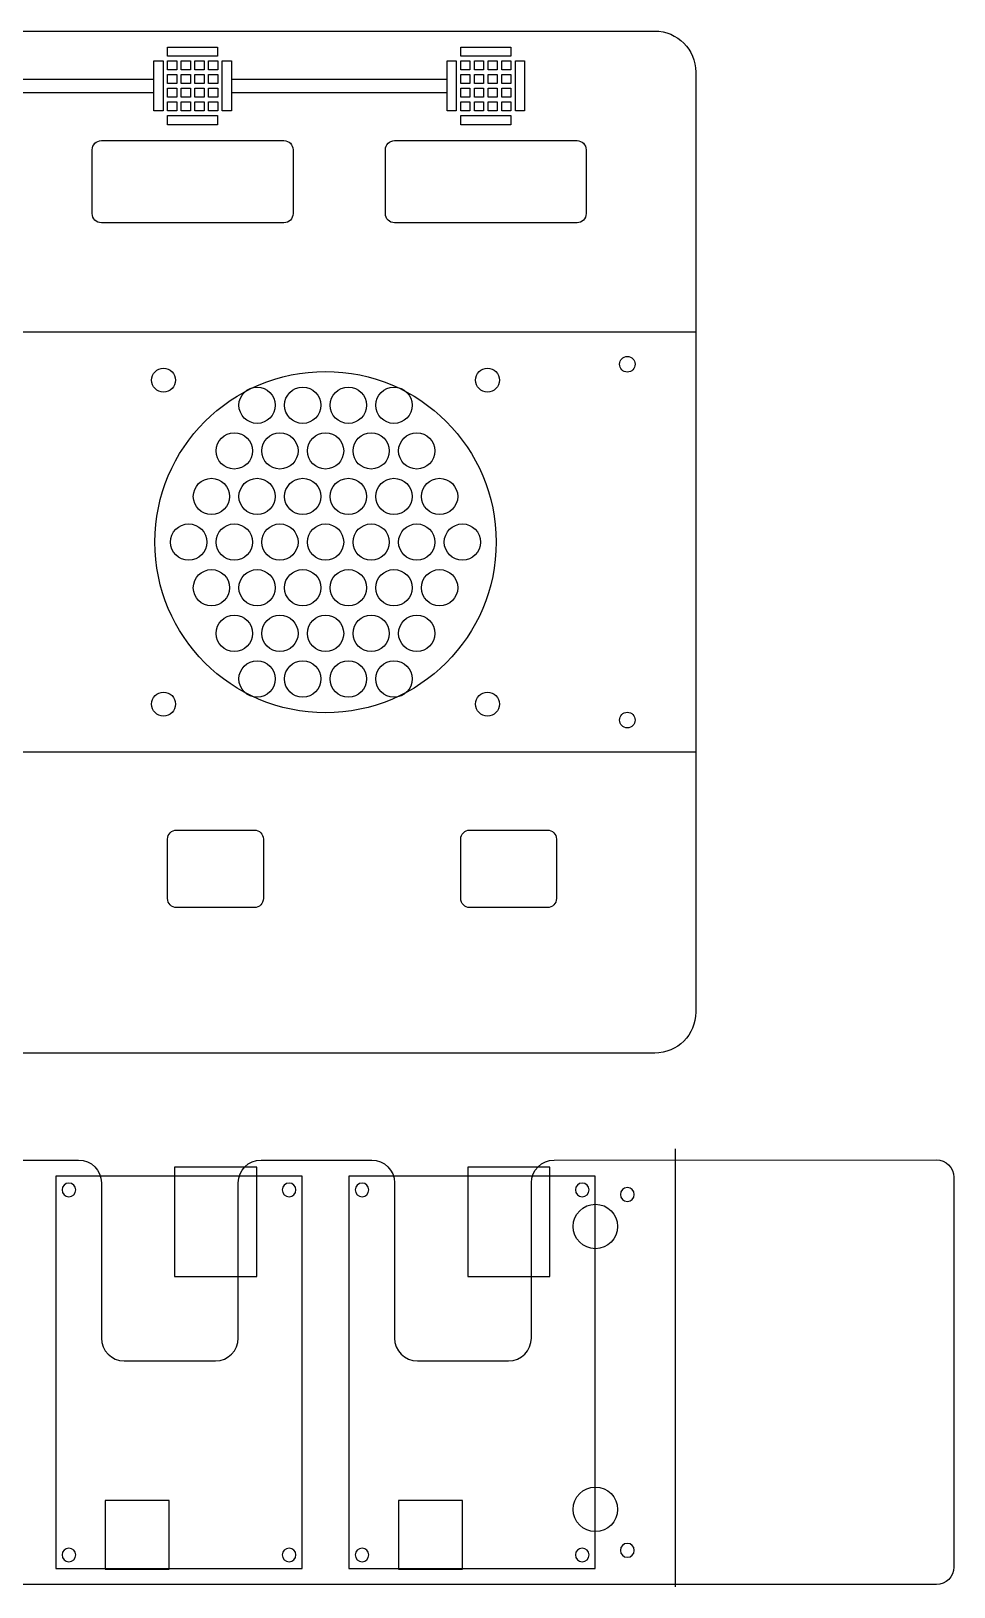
# Model space of a CAD drawing. Extents: x 17 to 501, y 24 to 378.
# Drawn here: x 299.2 to 501.4, y 37.4 to 378.4 of the extents above; entities that cross this region are included whole.
import ezdxf

# ---------------------------------------------------------------- set-up
doc = ezdxf.new("R2010")
doc.units = 0
doc.layers.add('Layer_1', color=7, linetype='CONTINUOUS')

msp = doc.modelspace()

# ---------------------------------------------------------------- linework, layer by layer
at = {"layer": 'Layer_1', "color": 7}
for p, q in [((132.85264, 378.35772), (435.852655, 378.35772)), ((444.852665, 369.35771), (444.852665, 163.357727)), ((312.577819, 338.349051), (312.577819, 352.349051)), ((314.577815, 354.349047), (354.577819, 354.349047)), ((314.577815, 354.349047), (314.577815, 354.349047)), ((356.577815, 352.349051), (356.577815, 338.349051)), ((376.827627, 338.349051), (376.827627, 352.349051)), ((378.827623, 354.349047), (418.827599, 354.349047)), ((378.827623, 354.349047), (378.827623, 354.349047)), ((420.827595, 352.349051), (420.827595, 338.349051)), ((354.577819, 336.349055), (314.577815, 336.349055)), ((418.827599, 336.349055), (378.827623, 336.349055)), ((431.560111, 305.347508), (431.560111, 305.347508)), ((330.826392, 301.857464), (330.826392, 301.857464)), ((401.835027, 301.857464), (401.835027, 301.857464)), ((352.682542, 296.357461), (352.682542, 296.357461)), ((362.682522, 296.357461), (362.682522, 296.357461)), ((372.682502, 296.357461), (372.682502, 296.357461)), ((382.682482, 296.357461), (382.682482, 296.357461)), ((347.682552, 286.357481), (347.682552, 286.357481)), ((357.682532, 286.357481), (357.682532, 286.357481)), ((367.682512, 286.357481), (367.682512, 286.357481)), ((377.682492, 286.357481), (377.682492, 286.357481)), ((387.682472, 286.357481), (387.682472, 286.357481)), ((342.682562, 276.357501), (342.682562, 276.357501)), ((352.682542, 276.357501), (352.682542, 276.357501)), ((362.682522, 276.357501), (362.682522, 276.357501)), ((372.682502, 276.357501), (372.682502, 276.357501)), ((382.682482, 276.357501), (382.682482, 276.357501)), ((392.682462, 276.357501), (392.682462, 276.357501)), ((337.682572, 266.357521), (337.682572, 266.357521)), ((347.682552, 266.357521), (347.682552, 266.357521)), ((357.682532, 266.357521), (357.682532, 266.357521)), ((367.682498, 266.357521), (367.682498, 266.357521)), ((377.682492, 266.357521), (377.682492, 266.357521)), ((387.682472, 266.357521), (387.682472, 266.357521)), ((397.682452, 266.357521), (397.682452, 266.357521)), ((342.682562, 256.357541), (342.682562, 256.357541)), ((352.682542, 256.357541), (352.682542, 256.357541)), ((362.682522, 256.357541), (362.682522, 256.357541)), ((372.682502, 256.357541), (372.682502, 256.357541)), ((382.682482, 256.357541), (382.682482, 256.357541)), ((392.682462, 256.357541), (392.682462, 256.357541)), ((347.682552, 246.357561), (347.682552, 246.357561)), ((357.682532, 246.357561), (357.682532, 246.357561)), ((367.682512, 246.357561), (367.682512, 246.357561)), ((377.682492, 246.357561), (377.682492, 246.357561)), ((387.682472, 246.357561), (387.682472, 246.357561)), ((352.682542, 236.357581), (352.682542, 236.357581)), ((362.682522, 236.357581), (362.682522, 236.357581)), ((372.682502, 236.357581), (372.682502, 236.357581)), ((382.682482, 236.357581), (382.682482, 236.357581)), ((330.826392, 230.857577), (330.826392, 230.857577)), ((401.826278, 230.857577), (401.826278, 230.857577)), ((431.560111, 227.347664), (431.560111, 227.347664)), ((329.07811, 188.25602), (329.07811, 201.256022)), ((331.078106, 203.256018), (348.0781, 203.256018)), ((331.078106, 203.256018), (331.078106, 203.256018)), ((350.078125, 201.256022), (350.078125, 188.25602)), ((393.327749, 188.25602), (393.327749, 201.256022)), ((395.327745, 203.256018), (412.327739, 203.256018)), ((395.327745, 203.256018), (395.327745, 203.256018)), ((414.327763, 201.256022), (414.327763, 188.25602)), ((348.0781, 186.256024), (331.078106, 186.256024)), ((412.327739, 186.256024), (395.327745, 186.256024)), ((435.852655, 154.357716), (132.85264, 154.357716)), ((285.328924, 130.910525), (309.574833, 130.910525)), ((349.578591, 130.910525), (373.824472, 130.910525)), ((413.828258, 130.910525), (497.550242, 130.982887)), ((501.386546, 127.146612), (501.422726, 41.708237)), ((501.386546, 127.146612), (501.386546, 127.146612)), ((314.574823, 125.910507), (314.574823, 91.906144)), ((344.578573, 91.906144), (344.578573, 125.910507)), ((378.824462, 125.910507), (378.824462, 91.906144)), ((408.82824, 91.906144), (408.82824, 125.910507)), ((431.369047, 123.36791), (431.369047, 123.36791)), ((319.575462, 86.914366), (339.577962, 86.914366)), ((383.825101, 86.914366), (403.827601, 86.914366)), ((431.369047, 45.368066), (431.369047, 45.368066)), ((497.586423, 37.871905), (71.118733, 37.835724))]:
    msp.add_line(p, q, dxfattribs=at)
at = {"layer": 'Layer_1', "color": 1}
for p, q in [((326.076225, 371.833899), (328.079342, 371.833899)), ((326.076225, 360.872899), (326.076225, 371.833899)), ((328.079342, 371.833899), (328.079342, 360.872899)), ((329.076219, 371.833899), (331.07937, 371.833899)), ((329.076219, 369.872848), (329.076219, 371.833899)), ((329.09716, 372.85179), (329.09716, 374.854907)), ((329.09716, 374.854907), (340.05816, 374.854907)), ((340.05816, 372.85179), (329.09716, 372.85179)), ((331.07937, 371.833899), (331.07937, 369.872848)), ((332.076072, 371.833899), (334.079223, 371.833899)), ((332.076072, 369.872848), (332.076072, 371.833899)), ((334.079223, 371.833899), (334.079223, 369.872848)), ((335.076066, 371.833899), (337.079217, 371.833899)), ((335.076066, 369.872848), (335.076066, 371.833899)), ((337.079217, 371.833899), (337.079217, 369.872848)), ((338.07606, 371.833899), (340.079211, 371.833899)), ((338.07606, 369.872848), (338.07606, 371.833899)), ((340.05816, 374.854907), (340.05816, 372.85179)), ((340.079211, 371.833899), (340.079211, 369.872848)), ((341.076308, 371.833899), (343.079425, 371.833899)), ((341.076308, 360.872899), (341.076308, 371.833899)), ((343.079425, 371.833899), (343.079425, 360.872899)), ((390.326019, 371.833899), (392.329136, 371.833899)), ((390.326019, 360.872899), (390.326019, 371.833899)), ((392.329136, 371.833899), (392.329136, 360.872899)), ((393.326013, 371.833899), (395.329164, 371.833899)), ((393.326013, 369.872848), (393.326013, 371.833899)), ((393.346954, 372.85179), (393.346954, 374.854907)), ((393.346954, 374.854907), (404.307954, 374.854907)), ((404.307954, 372.85179), (393.346954, 372.85179)), ((395.329164, 371.833899), (395.329164, 369.872848)), ((396.325866, 371.833899), (398.329017, 371.833899)), ((396.325866, 369.872848), (396.325866, 371.833899)), ((398.329017, 371.833899), (398.329017, 369.872848)), ((399.32586, 371.833899), (401.329011, 371.833899)), ((399.32586, 369.872848), (399.32586, 371.833899)), ((401.329011, 371.833899), (401.329011, 369.872848)), ((402.325854, 371.833899), (404.329005, 371.833899)), ((402.325854, 369.872848), (402.325854, 371.833899)), ((404.307954, 374.854907), (404.307954, 372.85179)), ((404.329005, 371.833899), (404.329005, 369.872848)), ((405.326102, 371.833899), (407.329219, 371.833899)), ((405.326102, 360.872899), (405.326102, 371.833899)), ((407.329219, 371.833899), (407.329219, 360.872899)), ((329.076078, 368.833905), (331.079229, 368.833905)), ((329.076078, 366.872854), (329.076078, 368.833905)), ((331.07937, 369.872848), (329.076219, 369.872848)), ((331.079229, 368.833905), (331.079229, 366.872854)), ((334.079223, 369.872848), (332.076072, 369.872848)), ((332.076072, 368.833905), (334.079223, 368.833905)), ((332.076072, 366.872854), (332.076072, 368.833905)), ((334.079223, 368.833905), (334.079223, 366.872854)), ((337.079217, 369.872848), (335.076066, 369.872848)), ((335.076066, 368.833905), (337.079217, 368.833905)), ((335.076066, 366.872854), (335.076066, 368.833905)), ((337.079217, 368.833905), (337.079217, 366.872854)), ((340.079211, 369.872848), (338.07606, 369.872848)), ((338.07606, 368.833905), (340.079211, 368.833905)), ((338.07606, 366.872854), (338.07606, 368.833905)), ((340.079211, 368.833905), (340.079211, 366.872854)), ((393.325872, 368.833905), (395.329023, 368.833905)), ((393.325872, 366.872854), (393.325872, 368.833905)), ((395.329164, 369.872848), (393.326013, 369.872848)), ((395.329023, 368.833905), (395.329023, 366.872854)), ((398.329017, 369.872848), (396.325866, 369.872848)), ((396.325866, 368.833905), (398.329017, 368.833905)), ((396.325866, 366.872854), (396.325866, 368.833905)), ((398.329017, 368.833905), (398.329017, 366.872854)), ((401.329011, 369.872848), (399.32586, 369.872848)), ((399.32586, 368.833905), (401.329011, 368.833905)), ((399.32586, 366.872854), (399.32586, 368.833905)), ((401.329011, 368.833905), (401.329011, 366.872854)), ((404.329005, 369.872848), (402.325854, 369.872848)), ((402.325854, 368.833905), (404.329005, 368.833905)), ((402.325854, 366.872854), (402.325854, 368.833905)), ((404.329005, 368.833905), (404.329005, 366.872854)), ((278.835217, 367.841104), (326.070637, 367.841104)), ((326.070637, 364.865522), (278.835217, 364.865522)), ((331.079229, 366.872854), (329.076078, 366.872854)), ((329.076078, 365.833911), (331.079229, 365.833911)), ((329.076078, 363.87286), (329.076078, 365.833911)), ((331.079229, 365.833911), (331.079229, 363.87286)), ((334.079223, 366.872854), (332.076072, 366.872854)), ((332.076072, 365.833911), (334.079223, 365.833911)), ((332.076072, 363.87286), (332.076072, 365.833911)), ((334.079223, 365.833911), (334.079223, 363.87286)), ((337.079217, 366.872854), (335.076066, 366.872854)), ((335.076066, 365.833911), (337.079217, 365.833911)), ((335.076066, 363.87286), (335.076066, 365.833911)), ((337.079217, 365.833911), (337.079217, 363.87286)), ((340.079211, 366.872854), (338.07606, 366.872854)), ((338.07606, 365.833911), (340.079211, 365.833911)), ((338.07606, 363.87286), (338.07606, 365.833911)), ((340.079211, 365.833911), (340.079211, 363.87286)), ((343.084997, 367.841104), (390.320417, 367.841104)), ((390.320417, 364.865522), (343.084997, 364.865522)), ((395.329023, 366.872854), (393.325872, 366.872854)), ((393.325872, 365.833911), (395.329023, 365.833911)), ((393.325872, 363.87286), (393.325872, 365.833911)), ((395.329023, 365.833911), (395.329023, 363.87286)), ((398.329017, 366.872854), (396.325866, 366.872854)), ((396.325866, 365.833911), (398.329017, 365.833911)), ((396.325866, 363.87286), (396.325866, 365.833911)), ((398.329017, 365.833911), (398.329017, 363.87286)), ((401.329011, 366.872854), (399.32586, 366.872854)), ((399.32586, 365.833911), (401.329011, 365.833911)), ((399.32586, 363.87286), (399.32586, 365.833911)), ((401.329011, 365.833911), (401.329011, 363.87286)), ((404.329005, 366.872854), (402.325854, 366.872854)), ((402.325854, 365.833911), (404.329005, 365.833911)), ((402.325854, 363.87286), (402.325854, 365.833911)), ((404.329005, 365.833911), (404.329005, 363.87286)), ((331.079229, 363.87286), (329.076078, 363.87286)), ((329.076078, 362.833917), (331.079229, 362.833917)), ((329.076078, 360.872866), (329.076078, 362.833917)), ((331.079229, 362.833917), (331.079229, 360.872866)), ((334.079223, 363.87286), (332.076072, 363.87286)), ((332.076072, 362.833917), (334.079223, 362.833917)), ((332.076072, 360.872866), (332.076072, 362.833917)), ((334.079223, 362.833917), (334.079223, 360.872866)), ((337.079217, 363.87286), (335.076066, 363.87286)), ((335.076066, 362.833917), (337.079217, 362.833917)), ((335.076066, 360.872866), (335.076066, 362.833917)), ((337.079217, 362.833917), (337.079217, 360.872866)), ((340.079211, 363.87286), (338.07606, 363.87286)), ((338.07606, 362.833917), (340.079211, 362.833917)), ((338.07606, 360.872866), (338.07606, 362.833917)), ((340.079211, 362.833917), (340.079211, 360.872866)), ((395.329023, 363.87286), (393.325872, 363.87286)), ((393.325872, 362.833917), (395.329023, 362.833917)), ((393.325872, 360.872866), (393.325872, 362.833917)), ((395.329023, 362.833917), (395.329023, 360.872866)), ((398.329017, 363.87286), (396.325866, 363.87286)), ((396.325866, 362.833917), (398.329017, 362.833917)), ((396.325866, 360.872866), (396.325866, 362.833917)), ((398.329017, 362.833917), (398.329017, 360.872866)), ((401.329011, 363.87286), (399.32586, 363.87286)), ((399.32586, 362.833917), (401.329011, 362.833917)), ((399.32586, 360.872866), (399.32586, 362.833917)), ((401.329011, 362.833917), (401.329011, 360.872866)), ((404.329005, 363.87286), (402.325854, 363.87286)), ((402.325854, 362.833917), (404.329005, 362.833917)), ((402.325854, 360.872866), (402.325854, 362.833917)), ((404.329005, 362.833917), (404.329005, 360.872866)), ((328.079342, 360.872899), (326.076225, 360.872899)), ((331.079229, 360.872866), (329.076078, 360.872866)), ((329.09716, 357.851848), (329.09716, 359.854965)), ((329.09716, 359.854965), (340.05816, 359.854965)), ((334.079223, 360.872866), (332.076072, 360.872866)), ((337.079217, 360.872866), (335.076066, 360.872866)), ((340.079211, 360.872866), (338.07606, 360.872866)), ((340.05816, 359.854965), (340.05816, 357.851848)), ((343.079425, 360.872899), (341.076308, 360.872899)), ((392.329136, 360.872899), (390.326019, 360.872899)), ((395.329023, 360.872866), (393.325872, 360.872866)), ((393.346954, 357.851848), (393.346954, 359.854965)), ((393.346954, 359.854965), (404.307954, 359.854965)), ((398.329017, 360.872866), (396.325866, 360.872866)), ((401.329011, 360.872866), (399.32586, 360.872866)), ((404.329005, 360.872866), (402.325854, 360.872866)), ((404.307954, 359.854965), (404.307954, 357.851848)), ((407.329219, 360.872899), (405.326102, 360.872899)), ((340.05816, 357.851848), (329.09716, 357.851848)), ((404.307954, 357.851848), (393.346954, 357.851848)), ((401.102435, 266.357521), (401.102435, 266.357521)), ((358.576372, 127.358137), (304.576678, 127.358137)), ((304.576678, 127.358137), (304.576678, 41.357971)), ((348.625216, 129.372865), (330.62545, 129.372865)), ((330.62545, 129.372865), (330.62545, 105.373026)), ((348.625216, 105.373026), (348.625216, 129.372865)), ((348.625216, 129.372865), (348.625216, 129.372865)), ((358.576372, 41.357971), (358.576372, 127.358137)), ((422.82618, 127.358137), (368.826486, 127.358137)), ((368.826486, 127.358137), (368.826486, 41.357971)), ((412.875024, 129.372865), (394.87523, 129.372865)), ((394.87523, 129.372865), (394.87523, 105.373026)), ((412.875024, 105.373026), (412.875024, 129.372865)), ((412.875024, 129.372865), (412.875024, 129.372865)), ((422.82618, 41.357971), (422.82618, 127.358137)), ((305.946358, 124.362348), (305.946358, 124.362348)), ((354.205963, 124.362348), (354.205963, 124.362348)), ((370.196138, 124.362348), (370.196138, 124.362348)), ((418.455743, 124.362348), (418.455743, 124.362348)), ((427.716865, 116.35799), (427.716865, 116.35799)), ((330.62545, 105.373026), (348.625216, 105.373026)), ((394.87523, 105.373026), (412.875024, 105.373026)), ((329.436222, 56.282587), (315.435883, 56.282587)), ((315.435883, 56.282587), (315.435883, 41.282476)), ((329.436222, 41.282476), (329.436222, 56.282587)), ((329.436222, 56.282587), (329.436222, 56.282587)), ((393.68603, 56.282587), (379.685691, 56.282587)), ((379.685691, 56.282587), (379.685691, 41.282476)), ((393.68603, 41.282476), (393.68603, 56.282587)), ((393.68603, 56.282587), (393.68603, 56.282587)), ((427.716865, 54.358114), (427.716865, 54.358114)), ((305.946358, 44.352433), (305.946358, 44.352433)), ((354.205963, 44.352433), (354.205963, 44.352433)), ((370.196138, 44.352433), (370.196138, 44.352433)), ((418.455743, 44.352433), (418.455743, 44.352433)), ((304.576678, 41.357971), (358.576372, 41.357971)), ((304.576678, 41.357971), (304.576678, 41.357971)), ((315.435883, 41.282476), (329.436222, 41.282476)), ((368.826486, 41.357971), (422.82618, 41.357971)), ((368.826486, 41.357971), (368.826486, 41.357971)), ((379.685691, 41.282476), (393.68603, 41.282476))]:
    msp.add_line(p, q, dxfattribs=at)
at = {"layer": 'Layer_1', "color": 3}
for p, q in [((444.852467, 312.350091), (123.844022, 312.350091)), ((123.844022, 220.365289), (444.852467, 220.365289)), ((440.35774, 133.353186), (440.35774, 37.362946))]:
    msp.add_line(p, q, dxfattribs=at)
at = {"layer": 'Layer_1', "color": 7}
for points in [[(435.852655, 378.35772), (440.838646, 378.35772), (444.852665, 374.34373), (444.852665, 369.35771)], [(312.577819, 352.349051), (312.577819, 353.457056), (313.46981, 354.349047), (314.577815, 354.349047)], [(354.577819, 354.349047), (355.685824, 354.349047), (356.577815, 353.457056), (356.577815, 352.349051)], [(376.827627, 352.349051), (376.827627, 353.457056), (377.719618, 354.349047), (378.827623, 354.349047)], [(418.827599, 354.349047), (419.935604, 354.349047), (420.827595, 353.457056), (420.827595, 352.349051)], [(314.577815, 336.349055), (313.46981, 336.349055), (312.577819, 337.241047), (312.577819, 338.349051)], [(356.577815, 338.349051), (356.577815, 337.241047), (355.685824, 336.349055), (354.577819, 336.349055)], [(378.827623, 336.349055), (377.719618, 336.349055), (376.827627, 337.241047), (376.827627, 338.349051)], [(420.827595, 338.349051), (420.827595, 337.241047), (419.935604, 336.349055), (418.827599, 336.349055)], [(428.14494, 305.347508), (428.14494, 306.290582), (428.90948, 307.055094), (429.852526, 307.055094)], [(429.852526, 307.055094), (430.795599, 307.055094), (431.560111, 306.290582), (431.560111, 305.347508)], [(325.579147, 301.857464), (325.579147, 303.306449), (326.753784, 304.481086), (328.20277, 304.481086)], [(328.20277, 304.481086), (329.651783, 304.481086), (330.826392, 303.306449), (330.826392, 301.857464)], [(396.570285, 301.857464), (396.570285, 303.311275), (397.748873, 304.489835), (399.202656, 304.489835)], [(399.202656, 304.489835), (400.656496, 304.489835), (401.835027, 303.311275), (401.835027, 301.857464)], [(429.852526, 303.639923), (428.90948, 303.639923), (428.14494, 304.404435), (428.14494, 305.347508)], [(431.560111, 305.347508), (431.560111, 304.404435), (430.795599, 303.639923), (429.852526, 303.639923)], [(328.20277, 299.233841), (326.753784, 299.233841), (325.579147, 300.408478), (325.579147, 301.857464)], [(330.826392, 301.857464), (330.826392, 300.408478), (329.651783, 299.233841), (328.20277, 299.233841)], [(344.722916, 296.357461), (344.722916, 298.555464), (346.504726, 300.337274), (348.702729, 300.337274)], [(348.702729, 300.337274), (350.900732, 300.337274), (352.682542, 298.555464), (352.682542, 296.357461)], [(354.722896, 296.357461), (354.722896, 298.555464), (356.504706, 300.337274), (358.702709, 300.337274)], [(358.702709, 300.337274), (360.900712, 300.337274), (362.682522, 298.555464), (362.682522, 296.357461)], [(364.722876, 296.357461), (364.722876, 298.555464), (366.504686, 300.337274), (368.702689, 300.337274)], [(368.702689, 300.337274), (370.900692, 300.337274), (372.682502, 298.555464), (372.682502, 296.357461)], [(374.722856, 296.357461), (374.722856, 298.555464), (376.504666, 300.337274), (378.702669, 300.337274)], [(378.702669, 300.337274), (380.900672, 300.337274), (382.682482, 298.555464), (382.682482, 296.357461)], [(399.202656, 299.225092), (397.748873, 299.225092), (396.570285, 300.403652), (396.570285, 301.857464)], [(401.835027, 301.857464), (401.835027, 300.403652), (400.656496, 299.225092), (399.202656, 299.225092)], [(348.702729, 292.377647), (346.504726, 292.377647), (344.722916, 294.159486), (344.722916, 296.357461)], [(352.682542, 296.357461), (352.682542, 294.159486), (350.900732, 292.377647), (348.702729, 292.377647)], [(358.702709, 292.377647), (356.504706, 292.377647), (354.722896, 294.159486), (354.722896, 296.357461)], [(362.682522, 296.357461), (362.682522, 294.159486), (360.900712, 292.377647), (358.702709, 292.377647)], [(368.702689, 292.377647), (366.504686, 292.377647), (364.722876, 294.159486), (364.722876, 296.357461)], [(372.682502, 296.357461), (372.682502, 294.159486), (370.900692, 292.377647), (368.702689, 292.377647)], [(378.702669, 292.377647), (376.504666, 292.377647), (374.722856, 294.159486), (374.722856, 296.357461)], [(382.682482, 296.357461), (382.682482, 294.159486), (380.900672, 292.377647), (378.702669, 292.377647)], [(339.722926, 286.357481), (339.722926, 288.555484), (341.504736, 290.337294), (343.702739, 290.337294)], [(343.702739, 290.337294), (345.900742, 290.337294), (347.682552, 288.555484), (347.682552, 286.357481)], [(349.722906, 286.357481), (349.722906, 288.555484), (351.504716, 290.337294), (353.702719, 290.337294)], [(353.702719, 290.337294), (355.900722, 290.337294), (357.682532, 288.555484), (357.682532, 286.357481)], [(359.722886, 286.357481), (359.722886, 288.555484), (361.504696, 290.337294), (363.702699, 290.337294)], [(363.702699, 290.337294), (365.900702, 290.337294), (367.682512, 288.555484), (367.682512, 286.357481)], [(369.722866, 286.357481), (369.722866, 288.555484), (371.504676, 290.337294), (373.702679, 290.337294)], [(373.702679, 290.337294), (375.900682, 290.337294), (377.682492, 288.555484), (377.682492, 286.357481)], [(379.722846, 286.357481), (379.722846, 288.555484), (381.504656, 290.337294), (383.702659, 290.337294)], [(383.702659, 290.337294), (385.900662, 290.337294), (387.682472, 288.555484), (387.682472, 286.357481)], [(343.702739, 282.377667), (341.504736, 282.377667), (339.722926, 284.159506), (339.722926, 286.357481)], [(347.682552, 286.357481), (347.682552, 284.159506), (345.900742, 282.377667), (343.702739, 282.377667)], [(353.702719, 282.377667), (351.504716, 282.377667), (349.722906, 284.159506), (349.722906, 286.357481)], [(357.682532, 286.357481), (357.682532, 284.159506), (355.900722, 282.377667), (353.702719, 282.377667)], [(363.702699, 282.377667), (361.504696, 282.377667), (359.722886, 284.159506), (359.722886, 286.357481)], [(367.682512, 286.357481), (367.682512, 284.159506), (365.900702, 282.377667), (363.702699, 282.377667)], [(373.702679, 282.377667), (371.504676, 282.377667), (369.722866, 284.159506), (369.722866, 286.357481)], [(377.682492, 286.357481), (377.682492, 284.159506), (375.900682, 282.377667), (373.702679, 282.377667)], [(383.702659, 282.377667), (381.504656, 282.377667), (379.722846, 284.159506), (379.722846, 286.357481)], [(387.682472, 286.357481), (387.682472, 284.159506), (385.900662, 282.377667), (383.702659, 282.377667)], [(334.722936, 276.357501), (334.722936, 278.555504), (336.504746, 280.337314), (338.702749, 280.337314)], [(338.702749, 280.337314), (340.900752, 280.337314), (342.682562, 278.555504), (342.682562, 276.357501)], [(344.722916, 276.357501), (344.722916, 278.555504), (346.504726, 280.337314), (348.702729, 280.337314)], [(348.702729, 280.337314), (350.900732, 280.337314), (352.682542, 278.555504), (352.682542, 276.357501)], [(354.722896, 276.357501), (354.722896, 278.555504), (356.504706, 280.337314), (358.702709, 280.337314)], [(358.702709, 280.337314), (360.900712, 280.337314), (362.682522, 278.555504), (362.682522, 276.357501)], [(364.722876, 276.357501), (364.722876, 278.555504), (366.504686, 280.337314), (368.702689, 280.337314)], [(368.702689, 280.337314), (370.900692, 280.337314), (372.682502, 278.555504), (372.682502, 276.357501)], [(374.722856, 276.357501), (374.722856, 278.555504), (376.504666, 280.337314), (378.702669, 280.337314)], [(378.702669, 280.337314), (380.900672, 280.337314), (382.682482, 278.555504), (382.682482, 276.357501)], [(384.722836, 276.357501), (384.722836, 278.555504), (386.504646, 280.337314), (388.702649, 280.337314)], [(388.702649, 280.337314), (390.900652, 280.337314), (392.682462, 278.555504), (392.682462, 276.357501)], [(338.702749, 272.377687), (336.504746, 272.377687), (334.722936, 274.159526), (334.722936, 276.357501)], [(342.682562, 276.357501), (342.682562, 274.159526), (340.900752, 272.377687), (338.702749, 272.377687)], [(348.702729, 272.377687), (346.504726, 272.377687), (344.722916, 274.159526), (344.722916, 276.357501)], [(352.682542, 276.357501), (352.682542, 274.159526), (350.900732, 272.377687), (348.702729, 272.377687)], [(358.702709, 272.377687), (356.504706, 272.377687), (354.722896, 274.159526), (354.722896, 276.357501)], [(362.682522, 276.357501), (362.682522, 274.159526), (360.900712, 272.377687), (358.702709, 272.377687)], [(368.702689, 272.377687), (366.504686, 272.377687), (364.722876, 274.159526), (364.722876, 276.357501)], [(372.682502, 276.357501), (372.682502, 274.159526), (370.900692, 272.377687), (368.702689, 272.377687)], [(378.702669, 272.377687), (376.504666, 272.377687), (374.722856, 274.159526), (374.722856, 276.357501)], [(382.682482, 276.357501), (382.682482, 274.159526), (380.900672, 272.377687), (378.702669, 272.377687)], [(388.702649, 272.377687), (386.504646, 272.377687), (384.722836, 274.159526), (384.722836, 276.357501)], [(392.682462, 276.357501), (392.682462, 274.159526), (390.900652, 272.377687), (388.702649, 272.377687)], [(329.722946, 266.357521), (329.722946, 268.555524), (331.504756, 270.337334), (333.702759, 270.337334)], [(333.702759, 270.337334), (335.900762, 270.337334), (337.682572, 268.555524), (337.682572, 266.357521)], [(339.722926, 266.357521), (339.722926, 268.555524), (341.504736, 270.337334), (343.702739, 270.337334)], [(343.702739, 270.337334), (345.900742, 270.337334), (347.682552, 268.555524), (347.682552, 266.357521)], [(349.722906, 266.357521), (349.722906, 268.555524), (351.504716, 270.337334), (353.702719, 270.337334)], [(353.702719, 270.337334), (355.900722, 270.337334), (357.682532, 268.555524), (357.682532, 266.357521)], [(359.722872, 266.357521), (359.722872, 268.555524), (361.504682, 270.337334), (363.702685, 270.337334)], [(363.702685, 270.337334), (365.900688, 270.337334), (367.682498, 268.555524), (367.682498, 266.357521)], [(369.722866, 266.357521), (369.722866, 268.555524), (371.504676, 270.337334), (373.702679, 270.337334)], [(373.702679, 270.337334), (375.900682, 270.337334), (377.682492, 268.555524), (377.682492, 266.357521)], [(379.722846, 266.357521), (379.722846, 268.555524), (381.504656, 270.337334), (383.702659, 270.337334)], [(383.702659, 270.337334), (385.900662, 270.337334), (387.682472, 268.555524), (387.682472, 266.357521)], [(389.722826, 266.357521), (389.722826, 268.555524), (391.504636, 270.337334), (393.702639, 270.337334)], [(393.702639, 270.337334), (395.900642, 270.337334), (397.682452, 268.555524), (397.682452, 266.357521)], [(333.702759, 262.377707), (331.504756, 262.377707), (329.722946, 264.159546), (329.722946, 266.357521)], [(337.682572, 266.357521), (337.682572, 264.159546), (335.900762, 262.377707), (333.702759, 262.377707)], [(343.702739, 262.377707), (341.504736, 262.377707), (339.722926, 264.159546), (339.722926, 266.357521)], [(347.682552, 266.357521), (347.682552, 264.159546), (345.900742, 262.377707), (343.702739, 262.377707)], [(353.702719, 262.377707), (351.504716, 262.377707), (349.722906, 264.159546), (349.722906, 266.357521)], [(357.682532, 266.357521), (357.682532, 264.159546), (355.900722, 262.377707), (353.702719, 262.377707)], [(363.702685, 262.377707), (361.504682, 262.377707), (359.722872, 264.159546), (359.722872, 266.357521)], [(367.682498, 266.357521), (367.682498, 264.159546), (365.900688, 262.377707), (363.702685, 262.377707)], [(373.702679, 262.377707), (371.504676, 262.377707), (369.722866, 264.159546), (369.722866, 266.357521)], [(377.682492, 266.357521), (377.682492, 264.159546), (375.900682, 262.377707), (373.702679, 262.377707)], [(383.702659, 262.377707), (381.504656, 262.377707), (379.722846, 264.159546), (379.722846, 266.357521)], [(387.682472, 266.357521), (387.682472, 264.159546), (385.900662, 262.377707), (383.702659, 262.377707)], [(393.702639, 262.377707), (391.504636, 262.377707), (389.722826, 264.159546), (389.722826, 266.357521)], [(397.682452, 266.357521), (397.682452, 264.159546), (395.900642, 262.377707), (393.702639, 262.377707)], [(334.722936, 256.357541), (334.722936, 258.555544), (336.504746, 260.337354), (338.702749, 260.337354)], [(338.702749, 260.337354), (340.900752, 260.337354), (342.682562, 258.555544), (342.682562, 256.357541)], [(344.722916, 256.357541), (344.722916, 258.555544), (346.504726, 260.337354), (348.702729, 260.337354)], [(348.702729, 260.337354), (350.900732, 260.337354), (352.682542, 258.555544), (352.682542, 256.357541)], [(354.722896, 256.357541), (354.722896, 258.555544), (356.504706, 260.337354), (358.702709, 260.337354)], [(358.702709, 260.337354), (360.900712, 260.337354), (362.682522, 258.555544), (362.682522, 256.357541)], [(364.722876, 256.357541), (364.722876, 258.555544), (366.504686, 260.337354), (368.702689, 260.337354)], [(368.702689, 260.337354), (370.900692, 260.337354), (372.682502, 258.555544), (372.682502, 256.357541)], [(374.722856, 256.357541), (374.722856, 258.555544), (376.504666, 260.337354), (378.702669, 260.337354)], [(378.702669, 260.337354), (380.900672, 260.337354), (382.682482, 258.555544), (382.682482, 256.357541)], [(384.722836, 256.357541), (384.722836, 258.555544), (386.504646, 260.337354), (388.702649, 260.337354)], [(388.702649, 260.337354), (390.900652, 260.337354), (392.682462, 258.555544), (392.682462, 256.357541)], [(338.702749, 252.377727), (336.504746, 252.377727), (334.722936, 254.159566), (334.722936, 256.357541)], [(342.682562, 256.357541), (342.682562, 254.159566), (340.900752, 252.377727), (338.702749, 252.377727)], [(348.702729, 252.377727), (346.504726, 252.377727), (344.722916, 254.159566), (344.722916, 256.357541)], [(352.682542, 256.357541), (352.682542, 254.159566), (350.900732, 252.377727), (348.702729, 252.377727)], [(358.702709, 252.377727), (356.504706, 252.377727), (354.722896, 254.159566), (354.722896, 256.357541)], [(362.682522, 256.357541), (362.682522, 254.159566), (360.900712, 252.377727), (358.702709, 252.377727)], [(368.702689, 252.377727), (366.504686, 252.377727), (364.722876, 254.159566), (364.722876, 256.357541)], [(372.682502, 256.357541), (372.682502, 254.159566), (370.900692, 252.377727), (368.702689, 252.377727)], [(378.702669, 252.377727), (376.504666, 252.377727), (374.722856, 254.159566), (374.722856, 256.357541)], [(382.682482, 256.357541), (382.682482, 254.159566), (380.900672, 252.377727), (378.702669, 252.377727)], [(388.702649, 252.377727), (386.504646, 252.377727), (384.722836, 254.159566), (384.722836, 256.357541)], [(392.682462, 256.357541), (392.682462, 254.159566), (390.900652, 252.377727), (388.702649, 252.377727)], [(339.722926, 246.357561), (339.722926, 248.555564), (341.504736, 250.337374), (343.702739, 250.337374)], [(343.702739, 250.337374), (345.900742, 250.337374), (347.682552, 248.555564), (347.682552, 246.357561)], [(349.722906, 246.357561), (349.722906, 248.555564), (351.504716, 250.337374), (353.702719, 250.337374)], [(353.702719, 250.337374), (355.900722, 250.337374), (357.682532, 248.555564), (357.682532, 246.357561)], [(359.722886, 246.357561), (359.722886, 248.555564), (361.504696, 250.337374), (363.702699, 250.337374)], [(363.702699, 250.337374), (365.900702, 250.337374), (367.682512, 248.555564), (367.682512, 246.357561)], [(369.722866, 246.357561), (369.722866, 248.555564), (371.504676, 250.337374), (373.702679, 250.337374)], [(373.702679, 250.337374), (375.900682, 250.337374), (377.682492, 248.555564), (377.682492, 246.357561)], [(379.722846, 246.357561), (379.722846, 248.555564), (381.504656, 250.337374), (383.702659, 250.337374)], [(383.702659, 250.337374), (385.900662, 250.337374), (387.682472, 248.555564), (387.682472, 246.357561)], [(343.702739, 242.377747), (341.504736, 242.377747), (339.722926, 244.159586), (339.722926, 246.357561)], [(347.682552, 246.357561), (347.682552, 244.159586), (345.900742, 242.377747), (343.702739, 242.377747)], [(353.702719, 242.377747), (351.504716, 242.377747), (349.722906, 244.159586), (349.722906, 246.357561)], [(357.682532, 246.357561), (357.682532, 244.159586), (355.900722, 242.377747), (353.702719, 242.377747)], [(363.702699, 242.377747), (361.504696, 242.377747), (359.722886, 244.159586), (359.722886, 246.357561)], [(367.682512, 246.357561), (367.682512, 244.159586), (365.900702, 242.377747), (363.702699, 242.377747)], [(373.702679, 242.377747), (371.504676, 242.377747), (369.722866, 244.159586), (369.722866, 246.357561)], [(377.682492, 246.357561), (377.682492, 244.159586), (375.900682, 242.377747), (373.702679, 242.377747)], [(383.702659, 242.377747), (381.504656, 242.377747), (379.722846, 244.159586), (379.722846, 246.357561)], [(387.682472, 246.357561), (387.682472, 244.159586), (385.900662, 242.377747), (383.702659, 242.377747)], [(344.722916, 236.357581), (344.722916, 238.555584), (346.504726, 240.337394), (348.702729, 240.337394)], [(348.702729, 240.337394), (350.900732, 240.337394), (352.682542, 238.555584), (352.682542, 236.357581)], [(354.722896, 236.357581), (354.722896, 238.555584), (356.504706, 240.337394), (358.702709, 240.337394)], [(358.702709, 240.337394), (360.900712, 240.337394), (362.682522, 238.555584), (362.682522, 236.357581)], [(364.722876, 236.357581), (364.722876, 238.555584), (366.504686, 240.337394), (368.702689, 240.337394)], [(368.702689, 240.337394), (370.900692, 240.337394), (372.682502, 238.555584), (372.682502, 236.357581)], [(374.722856, 236.357581), (374.722856, 238.555584), (376.504666, 240.337394), (378.702669, 240.337394)], [(378.702669, 240.337394), (380.900672, 240.337394), (382.682482, 238.555584), (382.682482, 236.357581)], [(348.702729, 232.377767), (346.504726, 232.377767), (344.722916, 234.159606), (344.722916, 236.357581)], [(352.682542, 236.357581), (352.682542, 234.159606), (350.900732, 232.377767), (348.702729, 232.377767)], [(358.702709, 232.377767), (356.504706, 232.377767), (354.722896, 234.159606), (354.722896, 236.357581)], [(362.682522, 236.357581), (362.682522, 234.159606), (360.900712, 232.377767), (358.702709, 232.377767)], [(368.702689, 232.377767), (366.504686, 232.377767), (364.722876, 234.159606), (364.722876, 236.357581)], [(372.682502, 236.357581), (372.682502, 234.159606), (370.900692, 232.377767), (368.702689, 232.377767)], [(378.702669, 232.377767), (376.504666, 232.377767), (374.722856, 234.159606), (374.722856, 236.357581)], [(382.682482, 236.357581), (382.682482, 234.159606), (380.900672, 232.377767), (378.702669, 232.377767)], [(325.579147, 230.857577), (325.579147, 232.306563), (326.753784, 233.4812), (328.20277, 233.4812)], [(328.20277, 233.4812), (329.651783, 233.4812), (330.826392, 232.306563), (330.826392, 230.857577)], [(396.579034, 230.857577), (396.579034, 232.306563), (397.753671, 233.4812), (399.202656, 233.4812)], [(399.202656, 233.4812), (400.65167, 233.4812), (401.826278, 232.306563), (401.826278, 230.857577)], [(328.20277, 228.233955), (326.753784, 228.233955), (325.579147, 229.408592), (325.579147, 230.857577)], [(330.826392, 230.857577), (330.826392, 229.408592), (329.651783, 228.233955), (328.20277, 228.233955)], [(399.202656, 228.233955), (397.753671, 228.233955), (396.579034, 229.408592), (396.579034, 230.857577)], [(401.826278, 230.857577), (401.826278, 229.408592), (400.65167, 228.233955), (399.202656, 228.233955)], [(428.14494, 227.347664), (428.14494, 228.290738), (428.90948, 229.05525), (429.852526, 229.05525)], [(429.852526, 229.05525), (430.795599, 229.05525), (431.560111, 228.290738), (431.560111, 227.347664)], [(429.852526, 225.640079), (428.90948, 225.640079), (428.14494, 226.404591), (428.14494, 227.347664)], [(431.560111, 227.347664), (431.560111, 226.404591), (430.795599, 225.640079), (429.852526, 225.640079)], [(329.07811, 201.256022), (329.07811, 202.364027), (329.970102, 203.256018), (331.078106, 203.256018)], [(348.0781, 203.256018), (349.186105, 203.256018), (350.078125, 202.364027), (350.078125, 201.256022)], [(393.327749, 201.256022), (393.327749, 202.364027), (394.21974, 203.256018), (395.327745, 203.256018)], [(412.327739, 203.256018), (413.435744, 203.256018), (414.327763, 202.364027), (414.327763, 201.256022)], [(331.078106, 186.256024), (329.970102, 186.256024), (329.07811, 187.148016), (329.07811, 188.25602)], [(350.078125, 188.25602), (350.078125, 187.148016), (349.186105, 186.256024), (348.0781, 186.256024)], [(395.327745, 186.256024), (394.21974, 186.256024), (393.327749, 187.148016), (393.327749, 188.25602)], [(414.327763, 188.25602), (414.327763, 187.148016), (413.435744, 186.256024), (412.327739, 186.256024)], [(444.852665, 163.357727), (444.852665, 158.371707), (440.838646, 154.357716), (435.852655, 154.357716)], [(309.574833, 130.910525), (312.344816, 130.910525), (314.574823, 128.680518), (314.574823, 125.910507)], [(344.578573, 125.910507), (344.578573, 128.680518), (346.80858, 130.910525), (349.578591, 130.910525)], [(373.824472, 130.910525), (376.594455, 130.910525), (378.824462, 128.680518), (378.824462, 125.910507)], [(408.82824, 125.910507), (408.82824, 128.680518), (411.058247, 130.908126), (413.828258, 130.910525)], [(497.550242, 130.982887), (499.668998, 130.982887), (501.386546, 129.265339), (501.386546, 127.146612)], [(429.851227, 124.885758), (429.012971, 124.885758), (428.333408, 124.206195), (428.333408, 123.36791)], [(428.333408, 123.36791), (428.333408, 122.529625), (429.012971, 121.850063), (429.851227, 121.850063)], [(431.369047, 123.36791), (431.369047, 124.206195), (430.689512, 124.885758), (429.851227, 124.885758)], [(429.851227, 121.850063), (430.689512, 121.850063), (431.369047, 122.529625), (431.369047, 123.36791)], [(314.574823, 91.906144), (314.574823, 89.136189), (316.805423, 86.914366), (319.575462, 86.914366)], [(339.577962, 86.914366), (342.347917, 86.914366), (344.578573, 89.136189), (344.578573, 91.906144)], [(378.824462, 91.906144), (378.824462, 89.136161), (381.05509, 86.914366), (383.825101, 86.914366)], [(403.827601, 86.914366), (406.597612, 86.914366), (408.82824, 89.136161), (408.82824, 91.906144)], [(429.851227, 46.885914), (429.012971, 46.885914), (428.333408, 46.206351), (428.333408, 45.368066)], [(428.333408, 45.368066), (428.333408, 44.529781), (429.012971, 43.850219), (429.851227, 43.850219)], [(431.369047, 45.368066), (431.369047, 46.206351), (430.689512, 46.885914), (429.851227, 46.885914)], [(429.851227, 43.850219), (430.689512, 43.850219), (431.369047, 44.529781), (431.369047, 45.368066)], [(501.422726, 41.708237), (501.422726, 39.589481), (499.705178, 37.871905), (497.586423, 37.871905)]]:
    msp.add_open_spline(points, degree=3, dxfattribs=at)
at = {"layer": 'Layer_1', "color": 1}
for points in [[(326.302963, 266.357521), (326.302963, 287.012829), (343.047405, 303.757243), (363.702741, 303.757243)], [(363.702741, 303.757243), (384.358021, 303.757243), (401.102435, 287.012829), (401.102435, 266.357521)], [(363.702741, 228.957799), (343.047405, 228.957799), (326.302963, 245.702212), (326.302963, 266.357521)], [(401.102435, 266.357521), (401.102435, 245.702212), (384.358021, 228.957799), (363.702741, 228.957799)], [(307.44637, 125.862359), (306.617342, 125.862359), (305.946358, 125.191037), (305.946358, 124.362348)], [(305.946358, 124.362348), (305.946358, 123.534026), (306.617342, 122.862337), (307.44637, 122.862337)], [(308.946381, 124.362348), (308.946381, 125.191037), (308.274692, 125.862359), (307.44637, 125.862359)], [(307.44637, 122.862337), (308.274692, 122.862337), (308.946381, 123.534026), (308.946381, 124.362348)], [(355.705974, 125.862359), (354.877652, 125.862359), (354.205963, 125.191037), (354.205963, 124.362348)], [(354.205963, 124.362348), (354.205963, 123.534026), (354.877652, 122.862337), (355.705974, 122.862337)], [(357.205986, 124.362348), (357.205986, 125.191037), (356.534297, 125.862359), (355.705974, 125.862359)], [(355.705974, 122.862337), (356.534297, 122.862337), (357.205986, 123.534026), (357.205986, 124.362348)], [(371.696149, 125.862359), (370.867122, 125.862359), (370.196138, 125.191037), (370.196138, 124.362348)], [(370.196138, 124.362348), (370.196138, 123.534026), (370.867122, 122.862337), (371.696149, 122.862337)], [(373.19616, 124.362348), (373.19616, 125.191037), (372.524472, 125.862359), (371.696149, 125.862359)], [(371.696149, 122.862337), (372.524472, 122.862337), (373.19616, 123.534026), (373.19616, 124.362348)], [(419.955754, 125.862359), (419.127432, 125.862359), (418.455743, 125.191037), (418.455743, 124.362348)], [(418.455743, 124.362348), (418.455743, 123.534026), (419.127432, 122.862337), (419.955754, 122.862337)], [(421.455765, 124.362348), (421.455765, 125.191037), (420.784076, 125.862359), (419.955754, 125.862359)], [(419.955754, 122.862337), (420.784076, 122.862337), (421.455765, 123.534026), (421.455765, 124.362348)], [(417.985053, 116.35799), (417.985053, 119.049176), (420.163611, 121.230754), (422.850959, 121.230754)], [(422.850959, 121.230754), (425.538336, 121.230754), (427.716865, 119.049176), (427.716865, 116.35799)], [(422.850959, 111.485226), (420.163611, 111.485226), (417.985053, 113.666832), (417.985053, 116.35799)], [(427.716865, 116.35799), (427.716865, 113.666832), (425.538336, 111.485226), (422.850959, 111.485226)], [(417.985053, 54.358114), (417.985053, 57.0493), (420.163611, 59.230878), (422.850959, 59.230878)], [(422.850959, 59.230878), (425.538336, 59.230878), (427.716865, 57.0493), (427.716865, 54.358114)], [(422.850959, 49.48535), (420.163611, 49.48535), (417.985053, 51.666956), (417.985053, 54.358114)], [(427.716865, 54.358114), (427.716865, 51.666956), (425.538336, 49.48535), (422.850959, 49.48535)], [(307.44637, 45.852783), (306.617342, 45.852783), (305.946358, 45.181094), (305.946358, 44.352433)], [(305.946358, 44.352433), (305.946358, 43.524111), (306.617342, 42.852761), (307.44637, 42.852761)], [(308.946381, 44.352433), (308.946381, 45.181094), (308.274692, 45.852783), (307.44637, 45.852783)], [(307.44637, 42.852761), (308.274692, 42.852761), (308.946381, 43.524111), (308.946381, 44.352433)], [(355.705974, 45.852783), (354.877652, 45.852783), (354.205963, 45.181094), (354.205963, 44.352433)], [(354.205963, 44.352433), (354.205963, 43.524111), (354.877652, 42.852761), (355.705974, 42.852761)], [(357.205986, 44.352433), (357.205986, 45.181094), (356.534297, 45.852783), (355.705974, 45.852783)], [(355.705974, 42.852761), (356.534297, 42.852761), (357.205986, 43.524111), (357.205986, 44.352433)], [(371.696149, 45.852783), (370.867122, 45.852783), (370.196138, 45.181094), (370.196138, 44.352433)], [(370.196138, 44.352433), (370.196138, 43.524111), (370.867122, 42.852761), (371.696149, 42.852761)], [(373.19616, 44.352433), (373.19616, 45.181094), (372.524472, 45.852783), (371.696149, 45.852783)], [(371.696149, 42.852761), (372.524472, 42.852761), (373.19616, 43.524111), (373.19616, 44.352433)], [(419.955754, 45.852783), (419.127432, 45.852783), (418.455743, 45.181094), (418.455743, 44.352433)], [(418.455743, 44.352433), (418.455743, 43.524111), (419.127432, 42.852761), (419.955754, 42.852761)], [(421.455765, 44.352433), (421.455765, 45.181094), (420.784076, 45.852783), (419.955754, 45.852783)], [(419.955754, 42.852761), (420.784076, 42.852761), (421.455765, 43.524111), (421.455765, 44.352433)]]:
    msp.add_open_spline(points, degree=3, dxfattribs=at)

doc.saveas('drawing.dxf')
